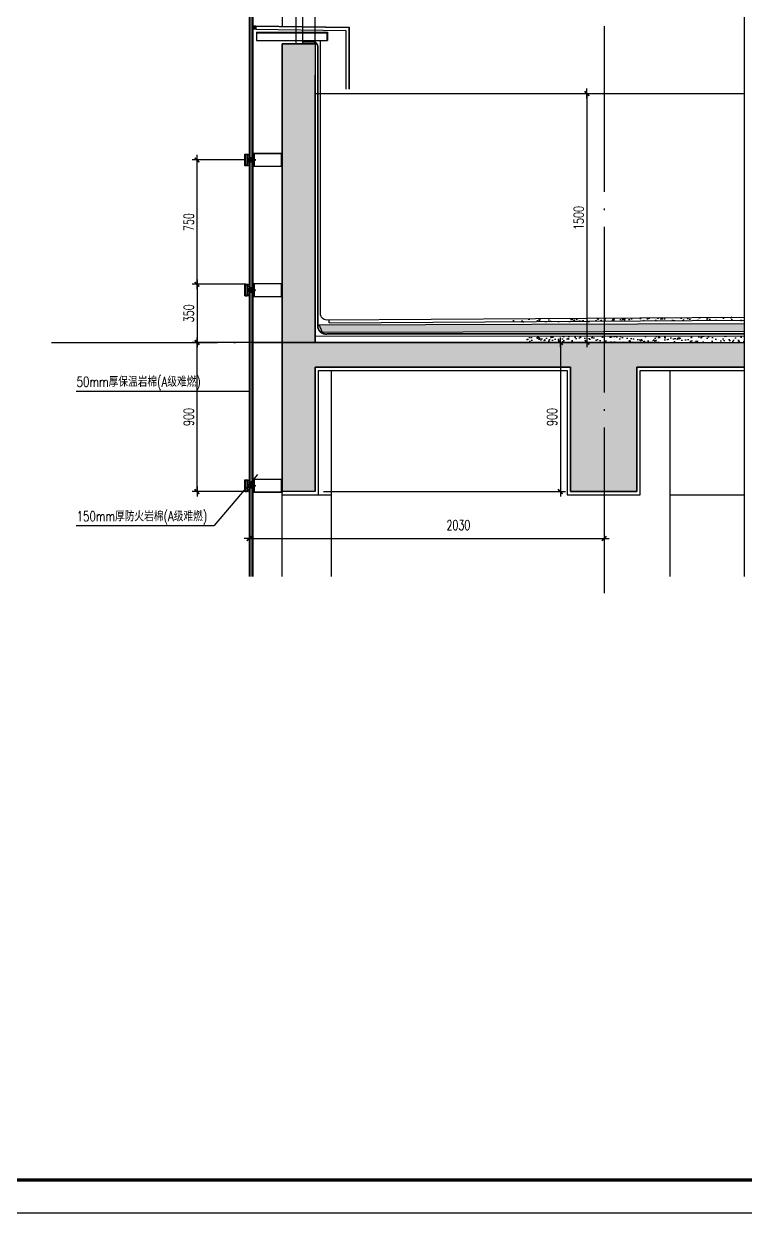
# Model space of a CAD drawing. Extents: x 1980812 to 2578970, y -669191 to 284498.
# Drawn here: x 2407394 to 2411747, y -405922 to -398749 of the extents above; entities that cross this region are included whole.
import ezdxf
from ezdxf.enums import TextEntityAlignment as Align

# ---------------------------------------------------------------- set-up
doc = ezdxf.new("R2010")
doc.units = 0
doc.header["$LTSCALE"] = 1000
doc.header["$MEASUREMENT"] = 0
for name, pattern in [('CENTER', [2, 1.25, -0.25, 0.25, -0.25]), ('DASH', [0.35, 0.25, -0.1]), ('DOTE', [2.42, 2, -0.2, 0.02, -0.2]), ('HIDDEN', [0.375, 0.25, -0.125]), ('HIDDEN2', [0.1875, 0.125, -0.0625])]:
    doc.linetypes.add(name, pattern=pattern)
for name, color, linetype in [('A-SECT-MBND-FINE', 252, 'Continuous'), ('A-SECT-MCUT', 1, 'Continuous'), ('A-SECT-MCUT-FINE', 137, 'Continuous'), ('ALUM-02', 4, 'Continuous'), ('BH', 191, 'Continuous'), ('DIM_SYMB', 3, 'Continuous'), ('dote', 1, 'DOTE'), ('FILL', 251, 'Continuous'), ('SF', 1, 'Continuous'), ('STEEL', 3, 'Continuous'), ('SXJF', 8, 'Continuous'), ('TEXT', 7, 'Continuous'), ('TK', 1, 'Continuous'), ('WALL', 4, 'Continuous'), ('WINDOW', 2, 'Continuous'), ('保温板', 20, 'Continuous'), ('可见看线', 63, 'Continuous'), ('柱墙填充', 181, 'Continuous'), ('栏杆', 143, 'Continuous'), ('详细标注', 231, 'Continuous'), ('防水卷材', 6, 'DASH'), ('面层', 31, 'Continuous')]:
    doc.layers.add(name, color=color, linetype=linetype)
doc.styles.add('DIM_FONT', font='SIMPLEX', dxfattribs={"width": 0.7, "bigfont": 'GBCBIG'})
doc.styles.add('FSJ-SHX', font='txtw.shx', dxfattribs={"width": 0.75, "bigfont": 'hztxtw.shx'})
doc.styles.add('ROMANS', font='simplex_.ttf', dxfattribs={"width": 0.8, "height": 500})
doc.dimstyles.new('DIMN20', dxfattribs={"dimscale": 0.2, "dimtxt": 300, "dimasz": 1, "dimexe": 150, "dimexo": 0, "dimgap": 100, "dimtad": 1, "dimdec": 0, "dimzin": 0, "dimdsep": 46, "dimtxsty": 'DIM_FONT', "dimblk1": '_DIMX', "dimblk2": '_DIMX', "dimsah": 1, "dimcen": 0.09, "dimclrd": 256, "dimclre": 256, "dimclrt": 7, "dimadec": 0, "dimazin": 0, "dimtfac": 1, "dimtdec": 0, "dimtix": 1, "dimtmove": 2, "dimatfit": 3, "dimldrblk": '_DIMX', "dimfxl": 150, "dimtolj": 1, "dimtzin": 0, "dimarcsym": 0})
pattern_1 = [(130, (5203479.534, -1100675.73), (-71.7260183, -6.2752135), [7.5, -82.5]), (185, (5203479.534, -1100675.73), (13.8751334, 75.2192134), [6, -66]), (79.5486, (5203473.56, -1100676.25), (-57.8509382, 68.9439542), [6.374019, -70.1142112]), (133.8158, (5203479.53, -1100655.73), (-106.7241049, -16.5519014), [11.25, -123.75]), (83.3644, (5203470.64, -1100657.11), (-93.4662706, 97.411787), [9.561029, -105.1713]), (188.8158, (5203479.53, -1100655.73), (-93.4661945, 97.41186), [9, -99]), (159, (5203469.534, -1100660.73), (-59.6907052, -40.2618891), [7.5, -82.5]), (214, (5203469.534, -1100660.73), (-24.3315332, 72.5150045), [6, -66]), (108.5486, (5203464.56, -1100664.08), (-84.0222629, 32.2530497), [6.374019, -70.1142112]), (142.5, (5203479.534, -1100675.728), (-1.21598553, 33.28938538), [0, -65.2, 0, -67, 0, -66.25]), (172.5, (5203479.534, -1100675.728), (-26.30695374, 39.4411712), [0, -38.2, 0, -63.7, 0, -25.25]), (212.5, (5203501.834, -1100675.728), (-53.38224362, -2.25548717), [0, -25, 0, -78, 0, -103.5]), (222.5, (5203511.834, -1100675.73), (-58.3186169, 10.0104982), [0, -32.5, 0, -51.8, 0, -73.5])]

# ---------------------------------------------------------------- blocks, each defined once
blk = doc.blocks.new('_DIMX')
blk.add_line((-150, 0), (150, 0))
at = {"const_width": 50}
blk.add_lwpolyline([(-70, -70), (70, 70)], dxfattribs=at)
blk = doc.blocks.new('*D2612')
at = {"layer": 'Defpoints', "color": 0, "transparency": 16777216}
for p in [(2409052.9, -400669.9, 0), (2409202.9, -401569.9, 0), (2410632, -401569.9, 0)]:
    blk.add_point(p, dxfattribs=at)
at = {"layer": '详细标注', "lineweight": -2, "transparency": 16777216}
for p, q in [((2409052.9, -400669.9, 0), (2410662, -400669.9, 0)), ((2410632, -400670.1, 0), (2410632, -401569.7, 0)), ((2409202.9, -401569.9, 0), (2410662, -401569.9, 0))]:
    blk.add_line(p, q, dxfattribs=at)
at = {"layer": '详细标注', "lineweight": -2, "transparency": 16777216, "xscale": 0.2, "yscale": 0.2, "zscale": 0.2}
for p, rotation in [((2410632, -400669.9, 0), 90), ((2410632, -401569.9, 0), 270)]:
    blk.add_blockref('_DIMX', p, dxfattribs=dict(at, rotation=rotation))
at = {"layer": '详细标注', "color": 7, "transparency": 16777216, "insert": (2410582, -401119.9, 0), "char_height": 60, "attachment_point": 5, "rotation": 90, "style": 'DIM_FONT'}
blk.add_mtext('\\A1;900', dxfattribs=at)
blk = doc.blocks.new('*D2749')
at = {"layer": 'Defpoints', "color": 0, "transparency": 16777216}
for p in [(2409153, -399169.9, 0), (2409153, -400669.9, 0), (2410792.4, -400669.9, 0)]:
    blk.add_point(p, dxfattribs=at)
at = {"layer": '详细标注', "lineweight": -2, "transparency": 16777216}
for p, q in [((2409153, -399169.9, 0), (2410822.4, -399169.9, 0)), ((2410792.4, -399170.1, 0), (2410792.4, -400669.7, 0)), ((2409153, -400669.9, 0), (2410822.4, -400669.9, 0))]:
    blk.add_line(p, q, dxfattribs=at)
at = {"layer": '详细标注', "lineweight": -2, "transparency": 16777216, "xscale": 0.2, "yscale": 0.2, "zscale": 0.2}
for p, rotation in [((2410792.4, -399169.9, 0), 90), ((2410792.4, -400669.9, 0), 270)]:
    blk.add_blockref('_DIMX', p, dxfattribs=dict(at, rotation=rotation))
at = {"layer": '详细标注', "color": 7, "transparency": 16777216, "insert": (2410742.4, -399919.9, 0), "char_height": 60, "attachment_point": 5, "rotation": 90, "style": 'DIM_FONT'}
blk.add_mtext('\\A1;1500', dxfattribs=at)
blk = doc.blocks.new('*D2613')
at = {"layer": 'Defpoints', "color": 0, "transparency": 16777216}
for p in [(2408753, -401703.9, 0), (2410896.2, -401703.9, 0), (2410896.2, -401853)]:
    blk.add_point(p, dxfattribs=at)
at = {"layer": '详细标注', "lineweight": -2, "transparency": 16777216}
for p, q in [((2408753, -401703.9), (2408753, -401883)), ((2410896.2, -401703.9), (2410896.2, -401883)), ((2408753.2, -401853), (2410896, -401853))]:
    blk.add_line(p, q, dxfattribs=at)
at = {"layer": '详细标注', "lineweight": -2, "transparency": 16777216, "xscale": 0.2, "yscale": 0.2, "zscale": 0.2, "rotation": 179.9999338488529}
blk.add_blockref('_DIMX', (2408753, -401853), dxfattribs=at)
at = {"layer": '详细标注', "lineweight": -2, "transparency": 16777216, "xscale": 0.2, "yscale": 0.2, "zscale": 0.2}
blk.add_blockref('_DIMX', (2410896.2, -401853), dxfattribs=at)
at = {"layer": '详细标注', "color": 7, "transparency": 16777216, "insert": (2410016.6, -401772.4), "char_height": 60, "attachment_point": 5, "rotation": 359.99993, "style": 'DIM_FONT'}
blk.add_mtext('\\A1;2030', dxfattribs=at)
blk = doc.blocks.new('M5x45_Pan')
at = {"color": 8, "linetype": 'HIDDEN'}
for p, q in [((0, 1.9), (45, 1.9)), ((44.4, -2.5), (44.4, 2.5)), ((0, -1.9), (45, -1.9))]:
    blk.add_line(p, q, dxfattribs=at)
at = {"color": 0, "linetype": 'ByBlock'}
blk.add_lwpolyline([(-1.4, -4.8), (0, -4.8), (0, 4.7), (-1.4, 4.7, 0.228537), (-2.2, 4.4, 0.349288), (-2.2, -4.4, 0.228537)], format="xyb", close=True, dxfattribs=at)
at = {"color": 8, "linetype": 'HIDDEN2'}
blk.add_lwpolyline([(-3.7, 0.7), (-1.8, 0.7), (-1.8, -0.8), (-3.7, -0.8)], dxfattribs=at)
at = {"color": 8, "linetype": 'ByBlock'}
blk.add_lwpolyline([(0, 2.5), (44.4, 2.5), (45, 1.9), (45, -1.9), (44.4, -2.5), (0, -2.5)], dxfattribs=at)
at = {"layer": 'TEXT', "color": 8, "linetype": 'CENTER'}
blk.add_line((48, 0), (-6.7, 0), dxfattribs=at)
at = {"layer": 'Defpoints', "color": 8, "style": 'ROMANS', "width": 0.8}
blk.add_text('M5x45', height=1, rotation=90, dxfattribs=at).set_placement((-1, 0), align=Align.MIDDLE)
blk = doc.blocks.new('*D2291')
at = {"layer": 'Defpoints', "color": 0, "transparency": 16777216}
for p in [(2408439.3, -400669.9), (2411190.5, -400669.9, 0), (2408733, -401569.9)]:
    blk.add_point(p, dxfattribs=at)
at = {"layer": '详细标注', "lineweight": -2, "transparency": 16777216}
for p, q in [((2411190.5, -400669.9), (2408409.3, -400669.9)), ((2408439.3, -401569.7), (2408439.3, -400670.1)), ((2408733, -401569.9), (2408409.3, -401569.9))]:
    blk.add_line(p, q, dxfattribs=at)
at = {"layer": '详细标注', "lineweight": -2, "transparency": 16777216, "xscale": 0.2, "yscale": 0.2, "zscale": 0.2}
for p, rotation in [((2408439.3, -400669.9), 90), ((2408439.3, -401569.9), 270)]:
    blk.add_blockref('_DIMX', p, dxfattribs=dict(at, rotation=rotation))
at = {"layer": '详细标注', "color": 7, "transparency": 16777216, "insert": (2408389.3, -401119.9), "char_height": 60, "attachment_point": 5, "rotation": 90, "style": 'DIM_FONT'}
blk.add_mtext('\\A1;900', dxfattribs=at)
blk = doc.blocks.new('*D2292')
at = {"layer": 'Defpoints', "color": 0, "transparency": 16777216}
for p in [(2408439.3, -399569.9), (2408733, -399569.9, 0), (2408733, -400319.9)]:
    blk.add_point(p, dxfattribs=at)
at = {"layer": '详细标注', "lineweight": -2, "transparency": 16777216}
for p, q in [((2408733, -399569.9), (2408409.3, -399569.9)), ((2408439.3, -400319.7), (2408439.3, -399570.1)), ((2408733, -400319.9), (2408409.3, -400319.9))]:
    blk.add_line(p, q, dxfattribs=at)
at = {"layer": '详细标注', "lineweight": -2, "transparency": 16777216, "xscale": 0.2, "yscale": 0.2, "zscale": 0.2}
for p, rotation in [((2408439.3, -399569.9), 90), ((2408439.3, -400319.9), 270)]:
    blk.add_blockref('_DIMX', p, dxfattribs=dict(at, rotation=rotation))
at = {"layer": '详细标注', "color": 7, "transparency": 16777216, "insert": (2408389.3, -399944.9), "char_height": 60, "attachment_point": 5, "rotation": 90, "style": 'DIM_FONT'}
blk.add_mtext('\\A1;750', dxfattribs=at)
blk = doc.blocks.new('A$C7D172E5E')
at = {"layer": 'A-SECT-MCUT'}
for points in [[(0, -40), (0, -80), (-135.6, -80), (-172, -80), (-172, -47.8), (-188.7, -47.8), (-188.7, -46.9), (-185.2, -46), (-184.7, -46.6), (-172, -46.6), (-172, -40), (-172, -33.5), (-184.7, -33.5), (-185.2, -34), (-188.7, -33.1), (-188.7, -32.3), (-172, -32.3), (-172, 0), (-135.6, 0), (0, 0)], [(-189.3, -45.3), (-185.5, -45), (-184.6, -46.1), (-185.2, -46.6), (-185.7, -46), (-189.3, -46.9), (-189.3, -47.8), (-200.5, -47.8), (-200.5, -46.3), (-190.5, -46.3), (-190.5, -33.8), (-200.5, -33.8), (-200.5, -32.3), (-189.3, -32.3), (-189.3, -33.1), (-185.7, -34), (-185.2, -33.5), (-184.6, -33.9), (-185.5, -35), (-189.3, -34.7)], [(-169, -77.5), (-3, -77.5), (-3, -40), (-3, -2.5), (-169, -2.5)]]:
    blk.add_lwpolyline(points, close=True, dxfattribs=at)
for points in [[(-205.5, -75), (-225, -75), (-225, -5), (-205.5, -5, -0.414214), (-205, -5.5), (-205, -5.8, -0.351524), (-205.4, -6.3), (-209.2, -7.1, -0.256425), (-209.7, -7), (-210.4, -6.3, 0.198912), (-210.7, -6.2), (-216.5, -6.2, 0.414214), (-217, -6.7), (-217, -9.7, -0.414214), (-217.5, -10.2), (-218, -10.2, -0.414214), (-218.5, -9.7), (-218.5, -6.7, 0.414214), (-219, -6.2), (-223, -6.2, 0.414214), (-223.5, -6.7), (-223.5, -73.3, 0.414214), (-223, -73.8), (-219, -73.8, 0.414214), (-218.5, -73.3), (-218.5, -70.3, -0.414214), (-218, -69.8), (-217.5, -69.8, -0.414214), (-217, -70.3), (-217, -73.3, 0.414214), (-216.5, -73.8), (-210.7, -73.8, 0.198912), (-210.4, -73.7), (-209.7, -73, -0.256425), (-209.2, -72.9), (-205.4, -73.7, -0.351524), (-205, -74.2), (-205, -74.5, -0.414214)], [(-205, -29, -0.414214), (-205.5, -29.5), (-206.5, -29.5, 0.414214), (-207, -30), (-207, -50, 0.414214), (-206.5, -50.5), (-205.5, -50.5, -0.414214), (-205, -51), (-205, -52, -0.414214), (-205.5, -52.5), (-209.5, -52.5), (-209.5, -60.2, 0.414214), (-209, -60.7), (-205.5, -60.7, -0.414214), (-205, -61.2), (-205, -63.7, -0.414214), (-205.5, -64.2), (-206, -64.2, -0.414214), (-206.5, -63.7), (-206.5, -63.2, 0.414214), (-207, -62.7), (-209, -62.7, 0.414214), (-209.5, -63.2), (-209.5, -70.2, 0.414214), (-209, -70.7), (-207, -70.7, 0.414214), (-206.5, -70.2), (-206.5, -69.7, -0.414214), (-206, -69.2), (-205.5, -69.2, -0.414214), (-205, -69.7), (-205, -73, -0.479811), (-205.6, -73.5), (-209.3, -72.6, 0.256425), (-209.8, -72.8), (-210.4, -73.5, -0.198912), (-210.8, -73.6), (-213.7, -73.6, -0.10157), (-213.9, -73.6), (-216.4, -72.5, -0.300021), (-216.7, -72), (-216.7, -71.2, -0.414214), (-216.2, -70.7), (-212.5, -70.7, 0.414214), (-212, -70.2), (-212, -63.5), (-212, -16.5), (-212, -9.8, 0.414214), (-212.5, -9.3), (-216.2, -9.3, -0.414214), (-216.7, -8.8), (-216.7, -8, -0.300021), (-216.4, -7.5), (-213.9, -6.4, -0.10157), (-213.7, -6.4), (-210.8, -6.4, -0.198912), (-210.4, -6.5), (-209.8, -7.2, 0.256425), (-209.3, -7.4), (-205.6, -6.5, -0.479811), (-205, -7), (-205, -10.3, -0.414214), (-205.5, -10.8), (-206, -10.8, -0.414214), (-206.5, -10.3), (-206.5, -9.8, 0.414214), (-207, -9.3), (-209, -9.3, 0.414214), (-209.5, -9.8), (-209.5, -16.8, 0.414214), (-209, -17.3), (-207, -17.3, 0.414214), (-206.5, -16.8), (-206.5, -16.3, -0.414214), (-206, -15.8), (-205.5, -15.8, -0.414214), (-205, -16.3), (-205, -18.8, -0.414214), (-205.5, -19.3), (-209, -19.3, 0.414214), (-209.5, -19.8), (-209.5, -27.5), (-205.5, -27.5, -0.414214), (-205, -28)]]:
    blk.add_lwpolyline(points, format="xyb", close=True, dxfattribs=at)
at = {"layer": 'A-SECT-MCUT-FINE'}
for p, q in [((-181, -26.3, 0), (-195, -26.3, 0)), ((-181, -53.7, 0), (-195, -53.7, 0))]:
    blk.add_line(p, q, dxfattribs=at)
for centre in [(-182.2, -29.3, 0), (-182.2, -50.7, 0)]:
    blk.add_circle(centre, 2.98, dxfattribs=at)
for centre, start, end in [((-198.8, -28.8, 0), 320.56823, 27.91829), ((-198.8, -51.2, 0), 332.08171, 39.43177)]:
    blk.add_arc(centre, 5.39, start, end, dxfattribs=at)
at = {"layer": 'WINDOW'}
for p, q in [((-200, -25.3, 0), (-199, -26.3, 0)), ((-200, -54.7, 0), (-199, -53.7, 0)), ((-199, -26.3, 0), (-195, -26.3, 0)), ((-199, -53.7, 0), (-195, -53.7, 0)), ((-195, -26.3, 0), (-194, -25.3, 0)), ((-195, -53.7, 0), (-194, -54.7, 0)), ((-181, -26.3, 0), (-182, -25.3, 0)), ((-181, -53.7, 0), (-182, -54.7, 0)), ((-177, -26.3, 0), (-181, -26.3, 0)), ((-177, -53.7, 0), (-181, -53.7, 0)), ((-176, -25.3, 0), (-177, -26.3, 0)), ((-176, -54.7, 0), (-177, -53.7, 0))]:
    blk.add_line(p, q, dxfattribs=at)
at = {"layer": 'SF', "rotation": 0.0004018880973149244}
blk.add_blockref('M5x45_Pan', (-207, -40, 0), dxfattribs=at)
blk = doc.blocks.new('15mm铝板胶缝')
at = {"layer": 'FILL'}
h = blk.add_hatch(dxfattribs=at)
h.set_pattern_fill('HEX', color=256, scale=7, style=0)
h.set_pattern_definition([(0, (-4e-14, -1.343), (0, 1.51554), [0.875, -1.75]), (120, (-4e-14, -1.343), (-1.3125, -0.75777), [0.875, -1.75]), (60, (0.875, -1.343), (-1.3125, 0.75777), [0.875, -1.75])])
edge = h.paths.add_edge_path()
edge.add_ellipse((7.5, 12.3), major_axis=(-7.5, 0), ratio=0.703876, start_angle=0, end_angle=360)
h = blk.add_hatch(dxfattribs=at)
h.set_pattern_fill('DOTS', color=256, scale=10, style=0)
edge = h.paths.add_edge_path()
edge.add_line((15, 0), (15, 11.2))
edge.add_ellipse((7.5, 12.3), major_axis=(-7.5, 0), ratio=0.703876, start_angle=0, end_angle=180, ccw=False)
edge.add_line((0, 10.2), (0, 0))
edge.add_arc((7.5, -13.1), 15.1, 60.13717, 119.86283, ccw=False)
at = {"layer": 'SXJF'}
blk.add_lwpolyline([(15, 12.3), (15, 0, 0.266667), (0, 0), (0, 12.3)], format="xyb", dxfattribs=at)
blk.add_ellipse((7.5, 12.3), major_axis=(-7.5, 0), ratio=0.703876, dxfattribs=at)
blk = doc.blocks.new('*D2293')
at = {"layer": 'Defpoints', "color": 0, "transparency": 16777216}
for p in [(2408628, -400319.9), (2408439.3, -400669.9), (2408628, -400669.9, 0)]:
    blk.add_point(p, dxfattribs=at)
at = {"layer": '详细标注', "linetype": 'ByBlock', "lineweight": -2, "transparency": 16777216}
for p, q in [((2408628, -400319.9), (2408409.3, -400319.9)), ((2408628, -400669.9), (2408409.3, -400669.9))]:
    blk.add_line(p, q, dxfattribs=at)
at = {"layer": '详细标注', "lineweight": -2, "transparency": 16777216}
blk.add_line((2408439.3, -400320.1), (2408439.3, -400669.7), dxfattribs=at)
at = {"layer": '详细标注', "lineweight": -2, "transparency": 16777216, "xscale": 0.2, "yscale": 0.2, "zscale": 0.2}
for p, rotation in [((2408439.3, -400319.9), 90), ((2408439.3, -400669.9), 270)]:
    blk.add_blockref('_DIMX', p, dxfattribs=dict(at, rotation=rotation))
at = {"layer": '详细标注', "color": 7, "transparency": 16777216, "insert": (2408389.3, -400494.9), "char_height": 60, "attachment_point": 5, "rotation": 90, "style": 'DIM_FONT'}
blk.add_mtext('\\A1;350', dxfattribs=at)

msp = doc.modelspace()

# ---------------------------------------------------------------- hatches: boundary and pattern name
at = {"layer": 'BH'}
h = msp.add_hatch(dxfattribs=at)
h.set_pattern_fill('惶妮土', color=256, scale=10, style=0)
h.set_pattern_definition(pattern_1)
h.paths.add_polyline_path([(2410296.2, -400528.5), (2410296.2, -400547.6), (2411741.1, -400537.1), (2411741.1, -400518)])
h = msp.add_hatch(dxfattribs=at)
h.set_pattern_fill('惶妮土', color=256, scale=10, style=0)
h.set_pattern_definition(pattern_1)
h.paths.add_polyline_path([(2410416.2, -400634.3), (2410416.2, -400670), (2411741.1, -400670), (2411741.1, -400632.4)])
at = {"layer": '保温板'}
h = msp.add_hatch(dxfattribs=at)
h.set_pattern_fill('HONEY', color=256, scale=8, style=0)
h.set_pattern_definition([(7e-15, (2188342.46, -863531.143), (19.05, 10.99852), [12.7, -25.4]), (120, (2188342.46, -863531.143), (-19.04999772, 10.99852394), [12.7, -25.4]), (60, (2188342.46, -863531.143), (2.28e-06, 21.99704394), [-25.4, 12.7])])
h.paths.add_polyline_path([(2410921.8, -400561.4), (2409175.4, -400564.4), (2409195.9, -400609.5), (2411741.1, -400604.6), (2411741.1, -400557.7)])
at = {"layer": '柱墙填充'}
h = msp.add_hatch(dxfattribs=at)
h.set_pattern_fill('钢筋混凝土', color=256, scale=20)
h.set_pattern_definition([(45, (2384788.21, -516475.19), (-35.35534, 35.35534), []), (50, (2384788.21, -516475.19), (143.45204, -12.55043), [15, -165]), (355, (2384788.21, -516475.19), (-27.75027, 150.43843), [12, -132]), (100.4514, (2384800.17, -516476.24), (115.70188, 137.88791), [12.74804, -140.22842]), (46.1842, (2384788.21, -516435.2), (213.4482, -33.1038), [22.5, -247.5]), (96.6356, (2384806, -516437.95), (186.93254, 194.82357), [19.12206, -210.3426]), (351.1842, (2384788.21, -516435.2), (186.9324, 194.8237), [18, -198]), (21, (2384808.21, -516445.19), (119.38141, -80.52378), [15, -165]), (326, (2384808.21, -516445.19), (48.66307, 145.03), [12, -132]), (71.4514, (2384818.16, -516451.9), (168.04453, 64.5061), [12.74804, -140.22842]), (37.5, (2384788.21, -516475.19), (2.43197, 66.57877), [0, -130.4, 0, -134, 0, -132.5]), (7.5, (2384788.21, -516475.19), (52.613907, 78.882342), [0, -76.4, 0, -127.4, 0, -50.5]), (327.5, (2384743.61, -516475.19), (106.764487, -4.510974), [0, -50, 0, -156, 0, -207]), (317.5, (2384723.61, -516475.19), (116.637234, 20.021), [0, -65, 0, -103.6, 0, -147])])
h.paths.add_polyline_path([(2408953, -398869.9), (2409153, -398869.9), (2409153, -400669.9), (2411741.1, -400669.9), (2411741.1, -400819.9), (2411093.7, -400819.9), (2411093.7, -401569.9), (2410693.7, -401569.9), (2410693.7, -400819.9), (2409153, -400819.9), (2409153, -401569.9), (2408953, -401569.9)])

# ---------------------------------------------------------------- linework, layer by layer
at = {"layer": 'A-SECT-MBND-FINE'}
for p, q in [((2411217.7, -400819.9, 0), (2411617.7, -400819.9, 0)), ((2410693.7, -401569.9, 0), (2411093.7, -401569.9, 0))]:
    msp.add_line(p, q, dxfattribs=at)
at = {"layer": 'A-SECT-MCUT', "elevation": 0}
for points in [[(2408747.5, -399604.9), (2408728, -399604.9), (2408728, -399534.9), (2408747.5, -399534.9, -0.414214), (2408748, -399535.4), (2408748, -399535.7, -0.351524), (2408747.6, -399536.2), (2408743.7, -399537.1, -0.256425), (2408743.3, -399536.9), (2408742.6, -399536.3, 0.198912), (2408742.3, -399536.1), (2408736.5, -399536.1, 0.414214), (2408736, -399536.6), (2408736, -399539.6, -0.414214), (2408735.5, -399540.1), (2408735, -399540.1, -0.414214), (2408734.5, -399539.6), (2408734.5, -399536.6, 0.414214), (2408734, -399536.1), (2408730, -399536.1, 0.414214), (2408729.5, -399536.6), (2408729.5, -399603.2, 0.414214), (2408730, -399603.7), (2408734, -399603.7, 0.414214), (2408734.5, -399603.2), (2408734.5, -399600.2, -0.414214), (2408735, -399599.7), (2408735.5, -399599.7, -0.414214), (2408736, -399600.2), (2408736, -399603.2, 0.414214), (2408736.5, -399603.7), (2408742.3, -399603.7, 0.198912), (2408742.6, -399603.6), (2408743.3, -399602.9, -0.256425), (2408743.7, -399602.8), (2408747.6, -399603.6, -0.351524), (2408748, -399604.1), (2408748, -399604.4, -0.414214)], [(2408748, -399558.9, -0.414214), (2408747.5, -399559.4), (2408746.5, -399559.4, 0.414214), (2408746, -399559.9), (2408746, -399579.9, 0.414214), (2408746.5, -399580.4), (2408747.5, -399580.4, -0.414214), (2408748, -399580.9), (2408748, -399581.9, -0.414214), (2408747.5, -399582.4), (2408743.5, -399582.4), (2408743.5, -399590.2, 0.414214), (2408744, -399590.7), (2408747.5, -399590.7, -0.414214), (2408748, -399591.2), (2408748, -399593.7, -0.414214), (2408747.5, -399594.2), (2408747, -399594.2, -0.414214), (2408746.5, -399593.7), (2408746.5, -399593.2, 0.414214), (2408746, -399592.7), (2408744, -399592.7, 0.414214), (2408743.5, -399593.2), (2408743.5, -399600.2, 0.414214), (2408744, -399600.7), (2408746, -399600.7, 0.414214), (2408746.5, -399600.2), (2408746.5, -399599.7, -0.414214), (2408747, -399599.2), (2408747.5, -399599.2, -0.414214), (2408748, -399599.7), (2408748, -399602.9, -0.479811), (2408747.4, -399603.4), (2408743.7, -399602.6, 0.256425), (2408743.2, -399602.7), (2408742.5, -399603.4, -0.198912), (2408742.2, -399603.5), (2408739.2, -399603.5, -0.10157), (2408739, -399603.5), (2408736.6, -399602.4, -0.300021), (2408736.3, -399602), (2408736.3, -399601.2, -0.414214), (2408736.8, -399600.7), (2408740.5, -399600.7, 0.414214), (2408741, -399600.2), (2408741, -399593.4), (2408741, -399546.4), (2408741, -399539.7, 0.414214), (2408740.5, -399539.2), (2408736.8, -399539.2, -0.414214), (2408736.3, -399538.7), (2408736.3, -399537.9, -0.300021), (2408736.6, -399537.4), (2408739, -399536.4, -0.10157), (2408739.2, -399536.3), (2408742.2, -399536.3, -0.198912), (2408742.5, -399536.5), (2408743.2, -399537.2, 0.256425), (2408743.7, -399537.3), (2408747.4, -399536.5, -0.479811), (2408748, -399537), (2408748, -399540.2, -0.414214), (2408747.5, -399540.7), (2408747, -399540.7, -0.414214), (2408746.5, -399540.2), (2408746.5, -399539.7, 0.414214), (2408746, -399539.2), (2408744, -399539.2, 0.414214), (2408743.5, -399539.7), (2408743.5, -399546.7, 0.414214), (2408744, -399547.2), (2408746, -399547.2, 0.414214), (2408746.5, -399546.7), (2408746.5, -399546.2, -0.414214), (2408747, -399545.7), (2408747.5, -399545.7, -0.414214), (2408748, -399546.2), (2408748, -399548.7, -0.414214), (2408747.5, -399549.2), (2408744, -399549.2, 0.414214), (2408743.5, -399549.7), (2408743.5, -399557.4), (2408747.5, -399557.4, -0.414214), (2408748, -399557.9)]]:
    msp.add_lwpolyline(points, format="xyb", close=True, dxfattribs=at)
for points in [[(2408763.7, -399575.3), (2408767.5, -399574.9), (2408768.4, -399576), (2408767.8, -399576.5), (2408767.2, -399576), (2408763.7, -399576.8), (2408763.7, -399577.7), (2408752.5, -399577.7), (2408752.5, -399576.2), (2408762.5, -399576.2), (2408762.5, -399563.7), (2408752.5, -399563.7), (2408752.5, -399562.2), (2408763.7, -399562.2), (2408763.7, -399563), (2408767.2, -399563.9), (2408767.8, -399563.4), (2408768.4, -399563.8), (2408767.5, -399564.9), (2408763.7, -399564.6)], [(2408953, -399569.9), (2408953, -399609.9), (2408817.4, -399609.9), (2408781, -399609.9), (2408781, -399577.7), (2408764.3, -399577.7), (2408764.3, -399576.8), (2408767.7, -399576), (2408768.3, -399576.5), (2408781, -399576.5), (2408781, -399569.9), (2408781, -399563.4), (2408768.3, -399563.4), (2408767.7, -399563.9), (2408764.3, -399563.1), (2408764.3, -399562.2), (2408781, -399562.2), (2408781, -399529.9), (2408817.4, -399529.9), (2408953, -399529.9)], [(2408784, -399607.4), (2408950, -399607.4), (2408950, -399569.9), (2408950, -399532.4), (2408784, -399532.4)]]:
    msp.add_lwpolyline(points, close=True, dxfattribs=at)
at = {"layer": 'A-SECT-MCUT-FINE'}
for p, q in [((2408953, -394499.9, 0), (2408953, -398763.2, 0)), ((2409153, -398869.9, 0), (2409153, -396769.9, 0)), ((2408772, -399556.2, 0), (2408758, -399556.2, 0)), ((2408772, -399583.6, 0), (2408758, -399583.6, 0)), ((2408953, -402082.5, 0), (2408953, -401569.9, 0))]:
    msp.add_line(p, q, dxfattribs=at)
for centre in [(2408770.8, -399559.2, 0), (2408770.8, -399580.7, 0)]:
    msp.add_circle(centre, 2.98, dxfattribs=at)
for centre, start, end in [((2408754.2, -399558.8, 0), 320.56823, 27.91829), ((2408754.2, -399581.1, 0), 332.08171, 39.43177)]:
    msp.add_arc(centre, 5.39, start, end, dxfattribs=at)
at = {"layer": 'ALUM-02'}
msp.add_line((2409153, -398869.9, 0), (2408953, -398869.9, 0), dxfattribs=at)
at = {"layer": 'DIM_SYMB'}
for p, q in [((2411741.1, -398605, 0), (2411741.1, -402082.5, 0)), ((2407709.2, -400964, 0), (2408753, -400964, 0)), ((2408803.6, -401466.4, 0), (2408542.7, -401775.2, 0)), ((2407709.2, -401775.2, 0), (2408542.7, -401775.2, 0))]:
    msp.add_line(p, q, dxfattribs=at)
at = {"layer": 'dote', "linetype": 'DOTE', "ltscale": 0.5}
for p, q in [((2410896.2, -396342.5, 0), (2410896.2, -402193.2, 0)), ((2407562, -400669.9), (2411741.1, -400669.9, 0))]:
    msp.add_line(p, q, dxfattribs=at)
at = {"layer": 'STEEL'}
msp.add_line((2408792, -398760.9, 0), (2408792, -398780.9, 0), dxfattribs=at)
at = {"layer": 'STEEL', "color": 0}
msp.add_line((2408798, -398848.9, 0), (2409227.3, -398848.9, 0), dxfattribs=at)
at = {"layer": 'STEEL', "elevation": 0}
for points in [[(2408792, -398760.9), (2409357.3, -398768.9), (2409357.3, -399143.9)], [(2408794.5, -398763.4), (2409354.8, -398771.4), (2409354.8, -399141.4)], [(2408794.5, -398763.4), (2408794.5, -398780.9)], [(2408792, -398780.9), (2409337.3, -398788.9), (2409337.3, -399143.9)]]:
    msp.add_lwpolyline(points, dxfattribs=at)
at = {"layer": 'STEEL', "color": 0, "elevation": 0}
for points in [[(2408798, -398798.9), (2409227.3, -398798.9), (2409227.3, -398848.9)], [(2408798, -398798.9), (2408798, -398848.9)], [(2408798, -398803.9), (2409222.3, -398803.9), (2409222.3, -398848.9)]]:
    msp.add_lwpolyline(points, dxfattribs=at)
at = {"layer": 'TK'}
msp.add_lwpolyline([(2400366, -394042.2), (2417186, -394042.2), (2417186, -405922.2), (2400366, -405922.2)], close=True, dxfattribs=at)
at = {"layer": 'TK', "const_width": 20}
msp.add_lwpolyline([(2416986, -405722.2), (2416986, -394242.2), (2400866, -394242.2), (2400866, -405722.2)], close=True, dxfattribs=at)
at = {"layer": 'WALL'}
for p, q in [((2408953, -398869.9, 0), (2408953, -401569.9, 0)), ((2408953, -398869.9, 0), (2409153, -398869.9, 0)), ((2409153, -398869.9, 0), (2409153, -400669.9, 0)), ((2409153, -400669.9, 0), (2409153, -399058.3, 0)), ((2409153, -400669.9, 0), (2411741.1, -400669.9, 0)), ((2409153, -401569.9, 0), (2409153, -400819.9, 0)), ((2409153, -401569.9, 0), (2409153, -400819.9, 0)), ((2409153, -400819.9, 0), (2410693.7, -400819.9, 0)), ((2410693.7, -400819.9, 0), (2410693.7, -401569.9, 0)), ((2411093.7, -401569.9, 0), (2411093.7, -400819.9, 0)), ((2411093.7, -400819.9, 0), (2411217.7, -400819.9, 0)), ((2411617.7, -400819.9, 0), (2411741.1, -400819.9, 0)), ((2409153, -401569.9, 0), (2408953, -401569.9, 0)), ((2410693.7, -401569.9, 0), (2411093.7, -401569.9, 0))]:
    msp.add_line(p, q, dxfattribs=at)
at = {"layer": 'WALL', "elevation": 0}
msp.add_lwpolyline([(2408953, -398869.9), (2409153, -398869.9), (2409153, -400669.9), (2411741.1, -400669.9), (2411741.1, -400819.9), (2411093.7, -400819.9), (2411093.7, -401569.9), (2410693.7, -401569.9), (2410693.7, -400819.9), (2409153, -400819.9), (2409153, -401569.9), (2408953, -401569.9)], close=True, dxfattribs=at)
for points in [[(2410693.7, -400819.9), (2410693.7, -401569.9), (2411093.7, -401569.9), (2411093.7, -400819.9)], [(2411217.7, -400819.9), (2411217.7, -400819.9), (2411617.7, -400819.9), (2411617.7, -400819.9)]]:
    msp.add_lwpolyline(points, dxfattribs=at)
at = {"layer": 'WINDOW'}
for p, q in [((2408777, -394467.7, 0), (2408777, -399555.2, 0)), ((2408753, -394474.6, 0), (2408753, -399555.2, 0)), ((2408759, -399555.2, 0), (2408759, -394473.6, 0)), ((2408771, -399555.2, 0), (2408771, -394474.6, 0)), ((2408753, -399555.2, 0), (2408754, -399556.2, 0)), ((2408754, -399556.2, 0), (2408758, -399556.2, 0)), ((2408758, -399556.2, 0), (2408759, -399555.2, 0)), ((2408772, -399556.2, 0), (2408771, -399555.2, 0)), ((2408776, -399556.2, 0), (2408772, -399556.2, 0)), ((2408777, -399555.2, 0), (2408776, -399556.2, 0)), ((2408753, -399584.6, 0), (2408754, -399583.6, 0)), ((2408753, -399584.6, 0), (2408753, -400340.2, 0)), ((2408754, -399583.6, 0), (2408758, -399583.6, 0)), ((2408758, -399583.6, 0), (2408759, -399584.6, 0)), ((2408759, -400340.2, 0), (2408759, -399583.6, 0)), ((2408772, -399583.6, 0), (2408771, -399584.6, 0)), ((2408771, -400340.2, 0), (2408771, -399584.6, 0)), ((2408776, -399583.6, 0), (2408772, -399583.6, 0)), ((2408777, -399584.6, 0), (2408776, -399583.6, 0)), ((2408777, -399577.7, 0), (2408777, -400340.2, 0)), ((2408753, -400369.6, 0), (2408753, -401520.2, 0)), ((2408759, -401520.2, 0), (2408759, -400368.6, 0)), ((2408771, -401520.2, 0), (2408771, -400369.6, 0)), ((2408777, -400369.6, 0), (2408777, -401520.2, 0)), ((2408753, -401549.6, 0), (2408753, -402082.5, 0)), ((2408759, -402082.5, 0), (2408759, -401548.6, 0)), ((2408771, -402082.5, 0), (2408771, -401549.6, 0)), ((2408777, -401549.6, 0), (2408777, -402082.5, 0))]:
    msp.add_line(p, q, dxfattribs=at)
at = {"layer": '保温板'}
msp.add_line((2409153, -399169.9, 0), (2411741.1, -399169.9, 0), dxfattribs=at)
at = {"layer": '保温板', "elevation": 0}
msp.add_lwpolyline([(2411741.1, -400604.6), (2409195.9, -400609.5), (2409195.9, -400609.5), (2409175.4, -400564.4), (2411741.1, -400556.6)], dxfattribs=at)
at = {"layer": '可见看线'}
for p, q in [((2409250.5, -402082.5, 0), (2409250.5, -400839.9, 0)), ((2411293.7, -402082.5, 0), (2411293.7, -400839.9, 0)), ((2409173, -401589.9, 0), (2409250.5, -401589.9, 0)), ((2411293.7, -401589.9, 0), (2411741.1, -401589.9, 0))]:
    msp.add_line(p, q, dxfattribs=at)
at = {"layer": '栏杆', "elevation": 0}
msp.add_lwpolyline([(2409036.6, -398869.9), (2409036.6, -397669.9), (2409076.6, -397669.9), (2409076.6, -398869.9)], dxfattribs=at)
at = {"layer": '防水卷材', "const_width": 10, "elevation": 0}
msp.add_lwpolyline([(2409076.6, -398857.1), (2409138, -398857.1, -0.414214), (2409168, -398887.1), (2409168, -399098.4), (2409168, -399145), (2409168, -400569.4, 0.453838), (2409223.4, -400619.4), (2411741.1, -400618.1)], format="xyb", dxfattribs=at)
at = {"layer": '面层'}
for p, q in [((2409182, -398848.9, 0), (2409182, -400493.3, 0)), ((2409222.6, -400533.2, 0), (2411741.1, -400518, 0)), ((2409236.9, -400552.3, 0), (2409236.9, -400533.2, 0)), ((2409236.9, -400552.3, 0), (2411741.1, -400537.1, 0))]:
    msp.add_line(p, q, dxfattribs=at)
at = {"layer": '面层', "elevation": 0}
for points in [[(2411741.1, -400632.4), (2409153, -400635.4)], [(2408953, -401589.9), (2409173, -401589.9), (2409173, -400839.9), (2410673.7, -400839.9), (2410673.7, -401589.9), (2411113.7, -401589.9), (2411113.7, -400839.9), (2411741.1, -400839.9)]]:
    msp.add_lwpolyline(points, dxfattribs=at)
at = {"layer": '面层'}
msp.add_arc((2409222, -400493.3, 0), 40, 180, 270.92338, dxfattribs=at)

# ---------------------------------------------------------------- block references
at = {"layer": 'SF', "rotation": 0.0004018880973149}
msp.add_blockref('M5x45_Pan', (2408746, -399569.9, 0), dxfattribs=at)
at = {"layer": 'STEEL', "extrusion": (2.23417e-36, 3.7227e-25, -1), "zscale": -1, "rotation": 180}
msp.add_blockref('15mm铝板胶缝', (-2408777, -398760.9, 0), dxfattribs=at)
at = {"layer": 'WALL'}
for p in [(2408953, -400314.9, 0), (2408953, -401494.9, 0)]:
    msp.add_blockref('A$C7D172E5E', p, dxfattribs=at)

# ---------------------------------------------------------------- texts
at = {"layer": 'TEXT', "style": 'FSJ-SHX', "width": 0.75}
for s, p in [('50mm厚保温岩棉(A级难燃)', (2407712.9, -400937.9, 0)), ('150mm厚防火岩棉(A级难燃)', (2407712.9, -401749, 0))]:
    msp.add_text(s, height=60, dxfattribs=at).set_placement(p)

# ---------------------------------------------------------------- dimensions: what is measured, and where the dimension line sits
at = {"layer": '详细标注'}
dim = msp.add_aligned_dim(p1=(2409153, -399169.9, 0), p2=(2409153, -400669.9, 0), distance=1639.4, dimstyle='DIMN20', dxfattribs=at)
dim.commit()
dim.dimension.update_dxf_attribs({"geometry": '*D2749', "text_midpoint": (2410742.4, -399919.9, 0)})
for base, p1, p2, picture, middle in [((2408439.3, -399569.9, 0), (2408733, -400319.9, 0), (2408733, -399569.9, 0), '*D2292', (2408389.3, -399944.9, 0)), ((2408439.3, -400669.9, 0), (2408733, -401569.9, 0), (2411190.5, -400669.9, 0), '*D2291', (2408389.3, -401119.9, 0)), ((2410632, -401569.9, 0), (2409052.9, -400669.9, 0), (2409202.9, -401569.9, 0), '*D2612', (2410582, -401119.9, 0))]:
    dim = msp.add_linear_dim(base=base, p1=p1, p2=p2, angle=90, dimstyle='DIMN20', dxfattribs=at)
    dim.commit()
    dim.dimension.update_dxf_attribs({"geometry": picture, "text_midpoint": middle})
dim = msp.add_linear_dim(base=(2408439.3, -400669.9, 0), p1=(2408628, -400319.9, 0), p2=(2408628, -400669.9, 0), angle=90, dimstyle='DIMN20', override={"dimfxl": 250, "dimarcsym": 1}, dxfattribs=at)
dim.commit()
dim.dimension.update_dxf_attribs({"geometry": '*D2293', "text_midpoint": (2408389.3, -400494.9, 0)})
dim = msp.add_linear_dim(base=(2410896.2, -401853, 0), p1=(2408753, -401703.9, 0), p2=(2410896.2, -401703.9, 0), angle=359.99993, text='2030', dimstyle='DIMN20', dxfattribs=at)
dim.commit()
dim.dimension.update_dxf_attribs({"geometry": '*D2613', "text_midpoint": (2410016.6, -401772.4, 0), "dimtype": 161})

doc.saveas('drawing.dxf')
